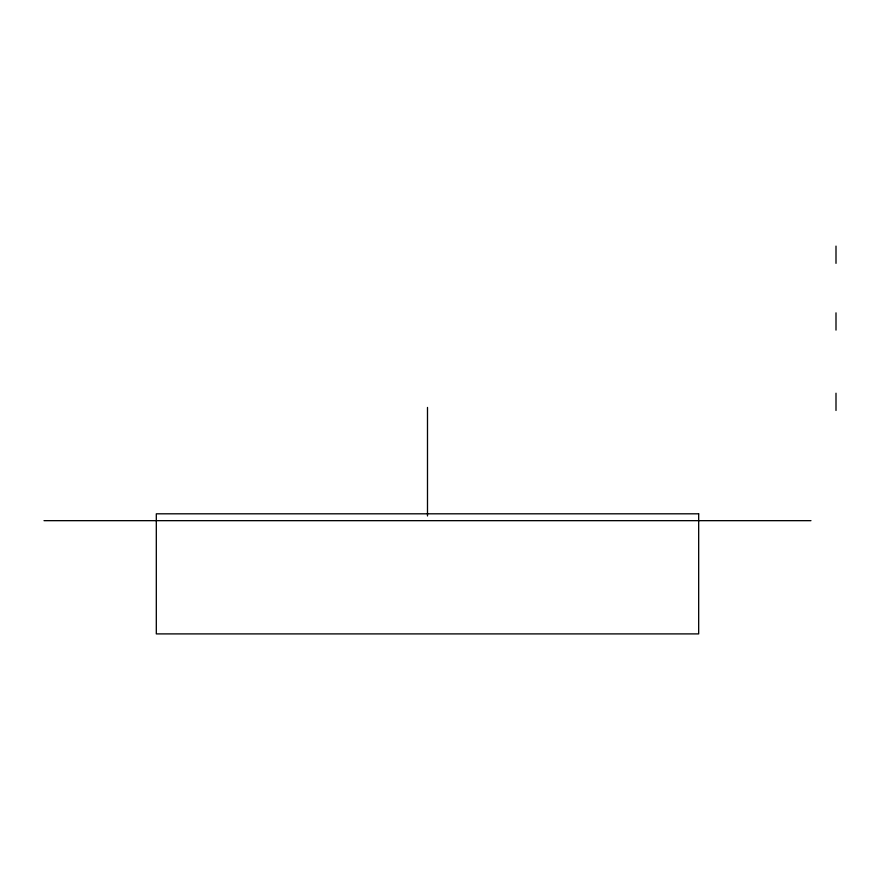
<?xml version="1.0" encoding="UTF-8"?>
<svg xmlns="http://www.w3.org/2000/svg" width="880" height="880" viewBox="0 0 880 880"><rect width="100%" height="100%" fill="white"/><g stroke="black" fill="none" stroke-linecap="round" stroke-linejoin="round"><path stroke-width="1.32" d="M44 520.663L810.975 520.663M836 246.103L836 263.362M836 312.84L836 330.099M836 393.206L836 410.465M427.493 407.429L427.493 515.966M698.676 513.81L156.31 513.81L156.31 633.897L698.676 633.897L698.676 513.81"/></g></svg>
